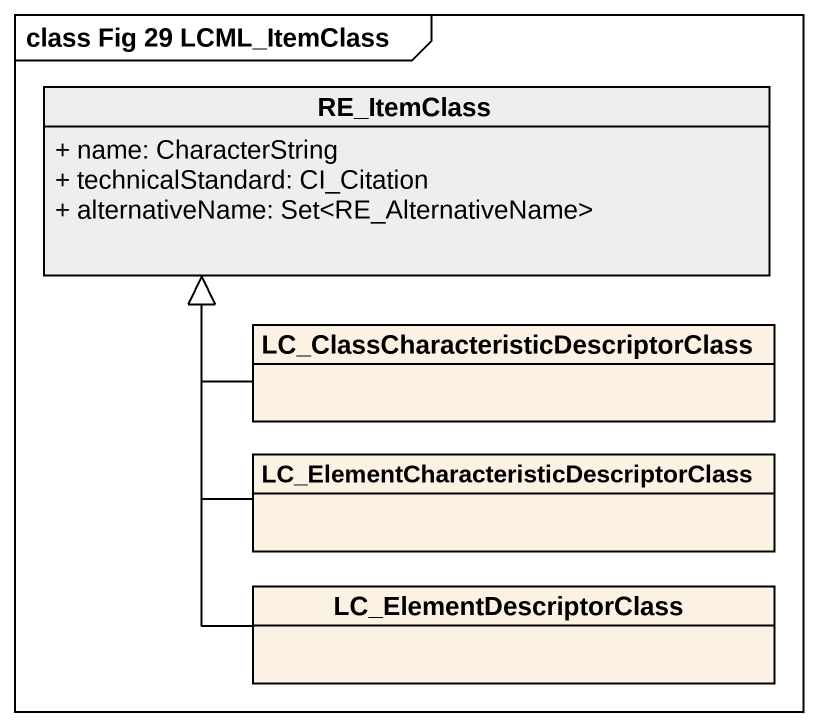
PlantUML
@startuml
mainframe class Fig 29 LCML_ItemClass
hide circle
hide empty members
skinparam classAttributeIconSize 0
class RE_ItemClass #EEEEEE {
  + name: CharacterString
  + technicalStandard: CI_Citation
  + alternativeName: Set<RE_AlternativeName>
}
class "LC_ClassCharacteristicDescriptorClass" as LC_ClassCharacteristicDescri #FCF2E3
class "LC_ElementCharacteristicDescriptorClass" as LC_ElementCharacteristicDesc #FCF2E3
class LC_ElementDescriptorClass #FCF2E3
LC_ClassCharacteristicDescri -up-|> RE_ItemClass
LC_ElementCharacteristicDesc -up-|> RE_ItemClass
LC_ElementDescriptorClass -up-|> RE_ItemClass
@enduml
